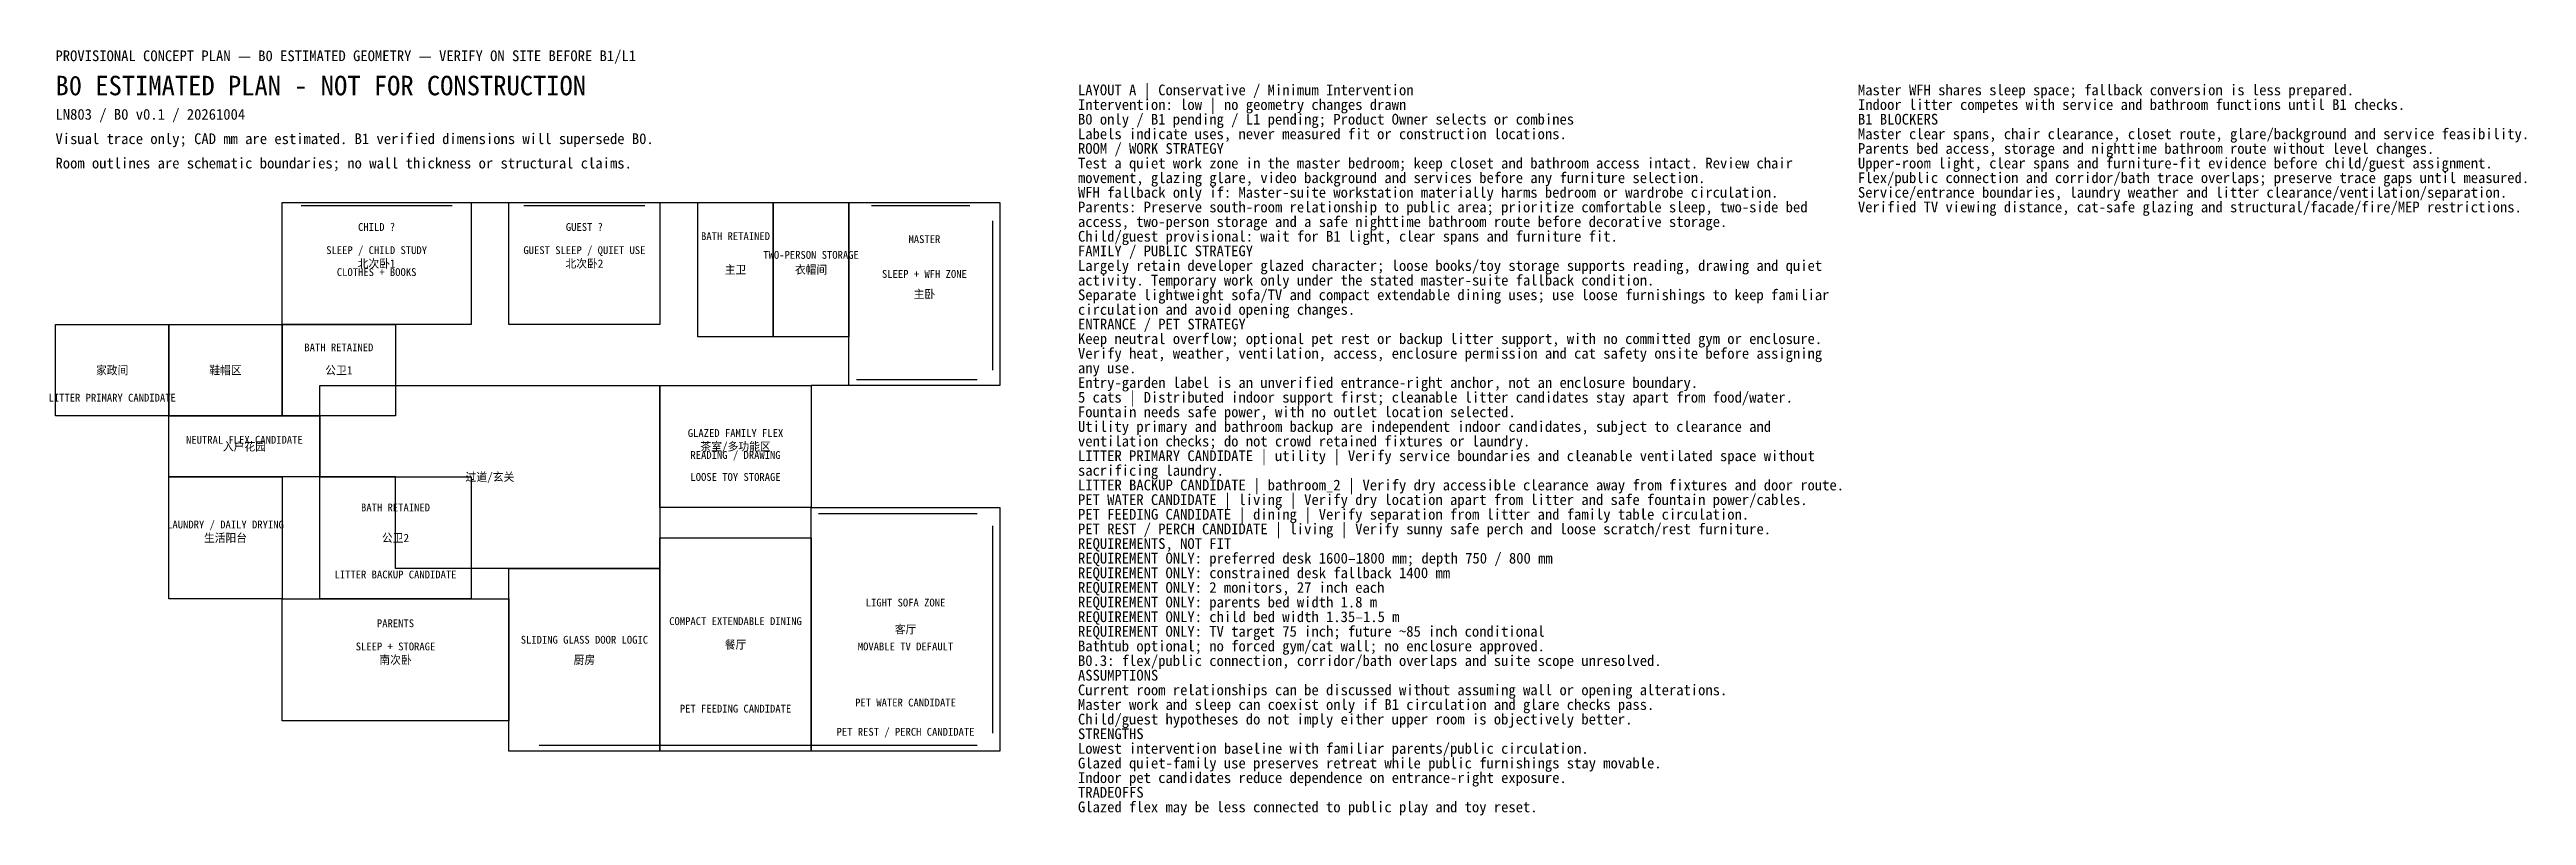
# Model space of a CAD drawing. Header units: millimetres. Extents: x -122 to 50689, y -1314 to 14388.
import ezdxf
from ezdxf.enums import TextEntityAlignment as Align

# ---------------------------------------------------------------- set-up
doc = ezdxf.new("R2010")
doc.units = ezdxf.units.MM
for name, color, linetype in [('A-CONCEPT-NOTE', 1, 'Continuous'), ('A-CONCEPT-PET', 6, 'Continuous'), ('A-CONCEPT-ROLE', 3, 'Continuous'), ('A-CONCEPT-ZONE', 5, 'Continuous'), ('A-GLAZ', 4, 'Continuous'), ('A-NOTE', 7, 'Continuous'), ('A-ROOM', 2, 'Continuous'), ('A-UNVERIFIED', 1, 'Continuous'), ('A-WALL-EXT', 7, 'Continuous'), ('A-WALL-INT', 8, 'Continuous')]:
    doc.layers.add(name, color=color, linetype=linetype)

msp = doc.modelspace()

# ---------------------------------------------------------------- linework, layer by layer
at = {"layer": 'A-GLAZ'}
for p, q in [((5037.5, 11187.5), (8137.5, 11187.5)), ((9610, 11187.5), (12090, 11187.5)), ((16740, 11187.5), (18755, 11187.5)), ((19220, 10875), (19220, 7812.5)), ((16430, 7625), (18910, 7625)), ((15655, 4875), (18910, 4875)), ((19220, 4625), (19220, 375)), ((9920, 125), (18910, 125))]:
    msp.add_line(p, q, dxfattribs=at)
at = {"layer": 'A-WALL-EXT'}
msp.add_lwpolyline([(4650, 11250), (19375, 11250), (19375, 7500), (15500, 7500), (15500, 5000), (19375, 5000), (19375, 0), (9300, 0), (9300, 625), (4650, 625), (4650, 3125), (2325, 3125), (2325, 5625), (2325, 6875), (0, 6875), (0, 8750), (4650, 8750)], close=True, dxfattribs=at)
at = {"layer": 'A-WALL-INT'}
for points in [[(4650, 11250), (8525, 11250), (8525, 8750), (4650, 8750)], [(9300, 11250), (12400, 11250), (12400, 8750), (9300, 8750)], [(13175, 11250), (14725, 11250), (14725, 8500), (13175, 8500)], [(14725, 11250), (16275, 11250), (16275, 8500), (14725, 8500)], [(16275, 11250), (19375, 11250), (19375, 7500), (16275, 7500)], [(0, 8750), (2325, 8750), (2325, 6875), (0, 6875)], [(2325, 8750), (4650, 8750), (4650, 6875), (2325, 6875)], [(4650, 8750), (6975, 8750), (6975, 6875), (4650, 6875)], [(5425, 7500), (12400, 7500), (12400, 3750), (6975, 3750), (6975, 5625), (5425, 5625)], [(12400, 7500), (15500, 7500), (15500, 5000), (12400, 5000)], [(2325, 6875), (5425, 6875), (5425, 5625), (2325, 5625)], [(2325, 5625), (4650, 5625), (4650, 3125), (2325, 3125)], [(5425, 5625), (8525, 5625), (8525, 3125), (5425, 3125)], [(15500, 5000), (19375, 5000), (19375, 0), (15500, 0)], [(12400, 4375), (15500, 4375), (15500, 0), (12400, 0)], [(9300, 3750), (12400, 3750), (12400, 0), (9300, 0)], [(4650, 3125), (9300, 3125), (9300, 625), (4650, 625)]]:
    msp.add_lwpolyline(points, close=True, dxfattribs=at)

# ---------------------------------------------------------------- texts
at = {"layer": 'A-CONCEPT-NOTE'}
for s, p in [('PROVISIONAL CONCEPT PLAN — B0 ESTIMATED GEOMETRY — VERIFY ON SITE BEFORE B1/L1', (0, 14150)), ('Intervention: low | no geometry changes drawn', (20975, 13150)), ('LAYOUT A | Conservative / Minimum Intervention', (20975, 13450)), ('Master WFH shares sleep space; fallback conversion is less prepared.', (36975, 13450)), ('Indoor litter competes with service and bathroom functions until B1 checks.', (36975, 13150)), ('B0 only / B1 pending / L1 pending; Product Owner selects or combines', (20975, 12850)), ('Labels indicate uses, never measured fit or construction locations.', (20975, 12550)), ('Master clear spans, chair clearance, closet route, glare/background and service feasibility.', (36975, 12550)), ('B1 BLOCKERS', (36975, 12850)), ('ROOM / WORK STRATEGY', (20975, 12250)), ('Parents bed access, storage and nighttime bathroom route without level changes.', (36975, 12250)), ('Test a quiet work zone in the master bedroom; keep closet and bathroom access intact. Review chair', (20975, 11950)), ('movement, glazing glare, video background and services before any furniture selection.', (20975, 11650)), ('Upper-room light, clear spans and furniture-fit evidence before child/guest assignment.', (36975, 11950)), ('Flex/public connection and corridor/bath trace overlaps; preserve trace gaps until measured.', (36975, 11650)), ('WFH fallback only if: Master-suite workstation materially harms bedroom or wardrobe circulation.', (20975, 11350)), ('Parents: Preserve south-room relationship to public area; prioritize comfortable sleep, two-side bed', (20975, 11050)), ('Verified TV viewing distance, cat-safe glazing and structural/facade/fire/MEP restrictions.', (36975, 11050)), ('Service/entrance boundaries, laundry weather and litter clearance/ventilation/separation.', (36975, 11350)), ('Child/guest provisional: wait for B1 light, clear spans and furniture fit.', (20975, 10450)), ('access, two-person storage and a safe nighttime bathroom route before decorative storage.', (20975, 10750)), ('FAMILY / PUBLIC STRATEGY', (20975, 10150)), ('activity. Temporary work only under the stated master-suite fallback condition.', (20975, 9550)), ('Largely retain developer glazed character; loose books/toy storage supports reading, drawing and quiet', (20975, 9850)), ('Separate lightweight sofa/TV and compact extendable dining uses; use loose furnishings to keep familiar', (20975, 9250)), ('circulation and avoid opening changes.', (20975, 8950)), ('ENTRANCE / PET STRATEGY', (20975, 8650)), ('Verify heat, weather, ventilation, access, enclosure permission and cat safety onsite before assigning', (20975, 8050)), ('Keep neutral overflow; optional pet rest or backup litter support, with no committed gym or enclosure.', (20975, 8350)), ('any use.', (20975, 7750)), ('Entry-garden label is an unverified entrance-right anchor, not an enclosure boundary.', (20975, 7450)), ('5 cats | Distributed indoor support first; cleanable litter candidates stay apart from food/water.', (20975, 7150)), ('Utility primary and bathroom backup are independent indoor candidates, subject to clearance and', (20975, 6550)), ('Fountain needs safe power, with no outlet location selected.', (20975, 6850)), ('ventilation checks; do not crowd retained fixtures or laundry.', (20975, 6250)), ('LITTER PRIMARY CANDIDATE | utility | Verify service boundaries and cleanable ventilated space without', (20975, 5950)), ('sacrificing laundry.', (20975, 5650)), ('LITTER BACKUP CANDIDATE | bathroom_2 | Verify dry accessible clearance away from fixtures and door route.', (20975, 5350)), ('PET WATER CANDIDATE | living | Verify dry location apart from litter and safe fountain power/cables.', (20975, 5050)), ('PET FEEDING CANDIDATE | dining | Verify separation from litter and family table circulation.', (20975, 4750)), ('PET REST / PERCH CANDIDATE | living | Verify sunny safe perch and loose scratch/rest furniture.', (20975, 4450)), ('REQUIREMENTS, NOT FIT', (20975, 4150)), ('REQUIREMENT ONLY: preferred desk 1600–1800 mm; depth 750 / 800 mm', (20975, 3850)), ('REQUIREMENT ONLY: constrained desk fallback 1400 mm', (20975, 3550)), ('REQUIREMENT ONLY: 2 monitors, 27 inch each', (20975, 3250)), ('REQUIREMENT ONLY: parents bed width 1.8 m', (20975, 2950)), ('REQUIREMENT ONLY: child bed width 1.35–1.5 m', (20975, 2650)), ('REQUIREMENT ONLY: TV target 75 inch; future ~85 inch conditional', (20975, 2350)), ('Bathtub optional; no forced gym/cat wall; no enclosure approved.', (20975, 2050)), ('ASSUMPTIONS', (20975, 1450)), ('B0.3: flex/public connection, corridor/bath overlaps and suite scope unresolved.', (20975, 1750)), ('Current room relationships can be discussed without assuming wall or opening alterations.', (20975, 1150)), ('Master work and sleep can coexist only if B1 circulation and glare checks pass.', (20975, 850)), ('Child/guest hypotheses do not imply either upper room is objectively better.', (20975, 550)), ('STRENGTHS', (20975, 250)), ('Lowest intervention baseline with familiar parents/public circulation.', (20975, -50)), ('Glazed quiet-family use preserves retreat while public furnishings stay movable.', (20975, -350)), ('Indoor pet candidates reduce dependence on entrance-right exposure.', (20975, -650)), ('TRADEOFFS', (20975, -950)), ('Glazed flex may be less connected to public play and toy reset.', (20975, -1250))]:
    msp.add_text(s, height=220, dxfattribs=at).set_placement(p)
at = {"layer": 'A-CONCEPT-PET'}
for s, p in [('LITTER PRIMARY CANDIDATE', (1162.5, 7250)), ('LITTER BACKUP CANDIDATE', (6975, 3625)), ('PET WATER CANDIDATE', (17437.5, 1000)), ('PET FEEDING CANDIDATE', (13950, 875)), ('PET REST / PERCH CANDIDATE', (17437.5, 400))]:
    msp.add_text(s, height=160, dxfattribs=at).set_placement(p, align=Align.MIDDLE_CENTER)
at = {"layer": 'A-CONCEPT-ROLE'}
for s, p in [('CHILD ?', (6587.5, 10750)), ('GUEST ?', (10850, 10750)), ('BATH RETAINED', (13950, 10562.5)), ('MASTER', (17825, 10500)), ('BATH RETAINED', (5812.5, 8281.2)), ('BATH RETAINED', (6975, 5000)), ('PARENTS', (6975, 2625))]:
    msp.add_text(s, height=160, dxfattribs=at).set_placement(p, align=Align.MIDDLE_CENTER)
at = {"layer": 'A-CONCEPT-ZONE'}
for s, p in [('SLEEP / CHILD STUDY', (6587.5, 10275)), ('GUEST SLEEP / QUIET USE', (10850, 10275)), ('TWO-PERSON STORAGE', (15500, 10177.5)), ('CLOTHES + BOOKS', (6587.5, 9825)), ('SLEEP + WFH ZONE', (17825, 9787.5)), ('GLAZED FAMILY FLEX', (13950, 6525)), ('NEUTRAL FLEX CANDIDATE', (3875, 6387.5)), ('READING / DRAWING', (13950, 6075)), ('LOOSE TOY STORAGE', (13950, 5625)), ('LAUNDRY / DAILY DRYING', (3487.5, 4650)), ('LIGHT SOFA ZONE', (17437.5, 3050)), ('COMPACT EXTENDABLE DINING', (13950, 2668.8)), ('SLEEP + STORAGE', (6975, 2150)), ('SLIDING GLASS DOOR LOGIC', (10850, 2287.5)), ('MOVABLE TV DEFAULT', (17437.5, 2150))]:
    msp.add_text(s, height=160, dxfattribs=at).set_placement(p, align=Align.MIDDLE_CENTER)
at = {"layer": 'A-NOTE'}
for s, p in [('LN803 / B0 v0.1 / 20261004', (0, 12950)), ('Visual trace only; CAD mm are estimated. B1 verified dimensions will supersede B0.', (0, 12450)), ('Room outlines are schematic boundaries; no wall thickness or structural claims.', (0, 11950))]:
    msp.add_text(s, height=220, dxfattribs=at).set_placement(p)
at = {"layer": 'A-ROOM'}
for s, p in [('北次卧1', (6587.5, 10000)), ('北次卧2', (10850, 10000)), ('主卫', (13950, 9875)), ('衣帽间', (15500, 9875)), ('主卧', (17825, 9375)), ('家政间', (1162.5, 7812.5)), ('鞋帽区', (3487.5, 7812.5)), ('公卫1', (5812.5, 7812.5)), ('入户花园', (3875, 6250)), ('茶室/多功能区', (13950, 6250)), ('过道/玄关', (8912.5, 5625)), ('生活阳台', (3487.5, 4375)), ('公卫2', (6975, 4375)), ('客厅', (17437.5, 2500)), ('餐厅', (13950, 2187.5)), ('南次卧', (6975, 1875)), ('厨房', (10850, 1875))]:
    msp.add_text(s, height=170, dxfattribs=at).set_placement(p, align=Align.MIDDLE_CENTER)
at = {"layer": 'A-UNVERIFIED'}
msp.add_text('B0 ESTIMATED PLAN - NOT FOR CONSTRUCTION', height=400, dxfattribs=at).set_placement((0, 13450))

doc.saveas('drawing.dxf')
